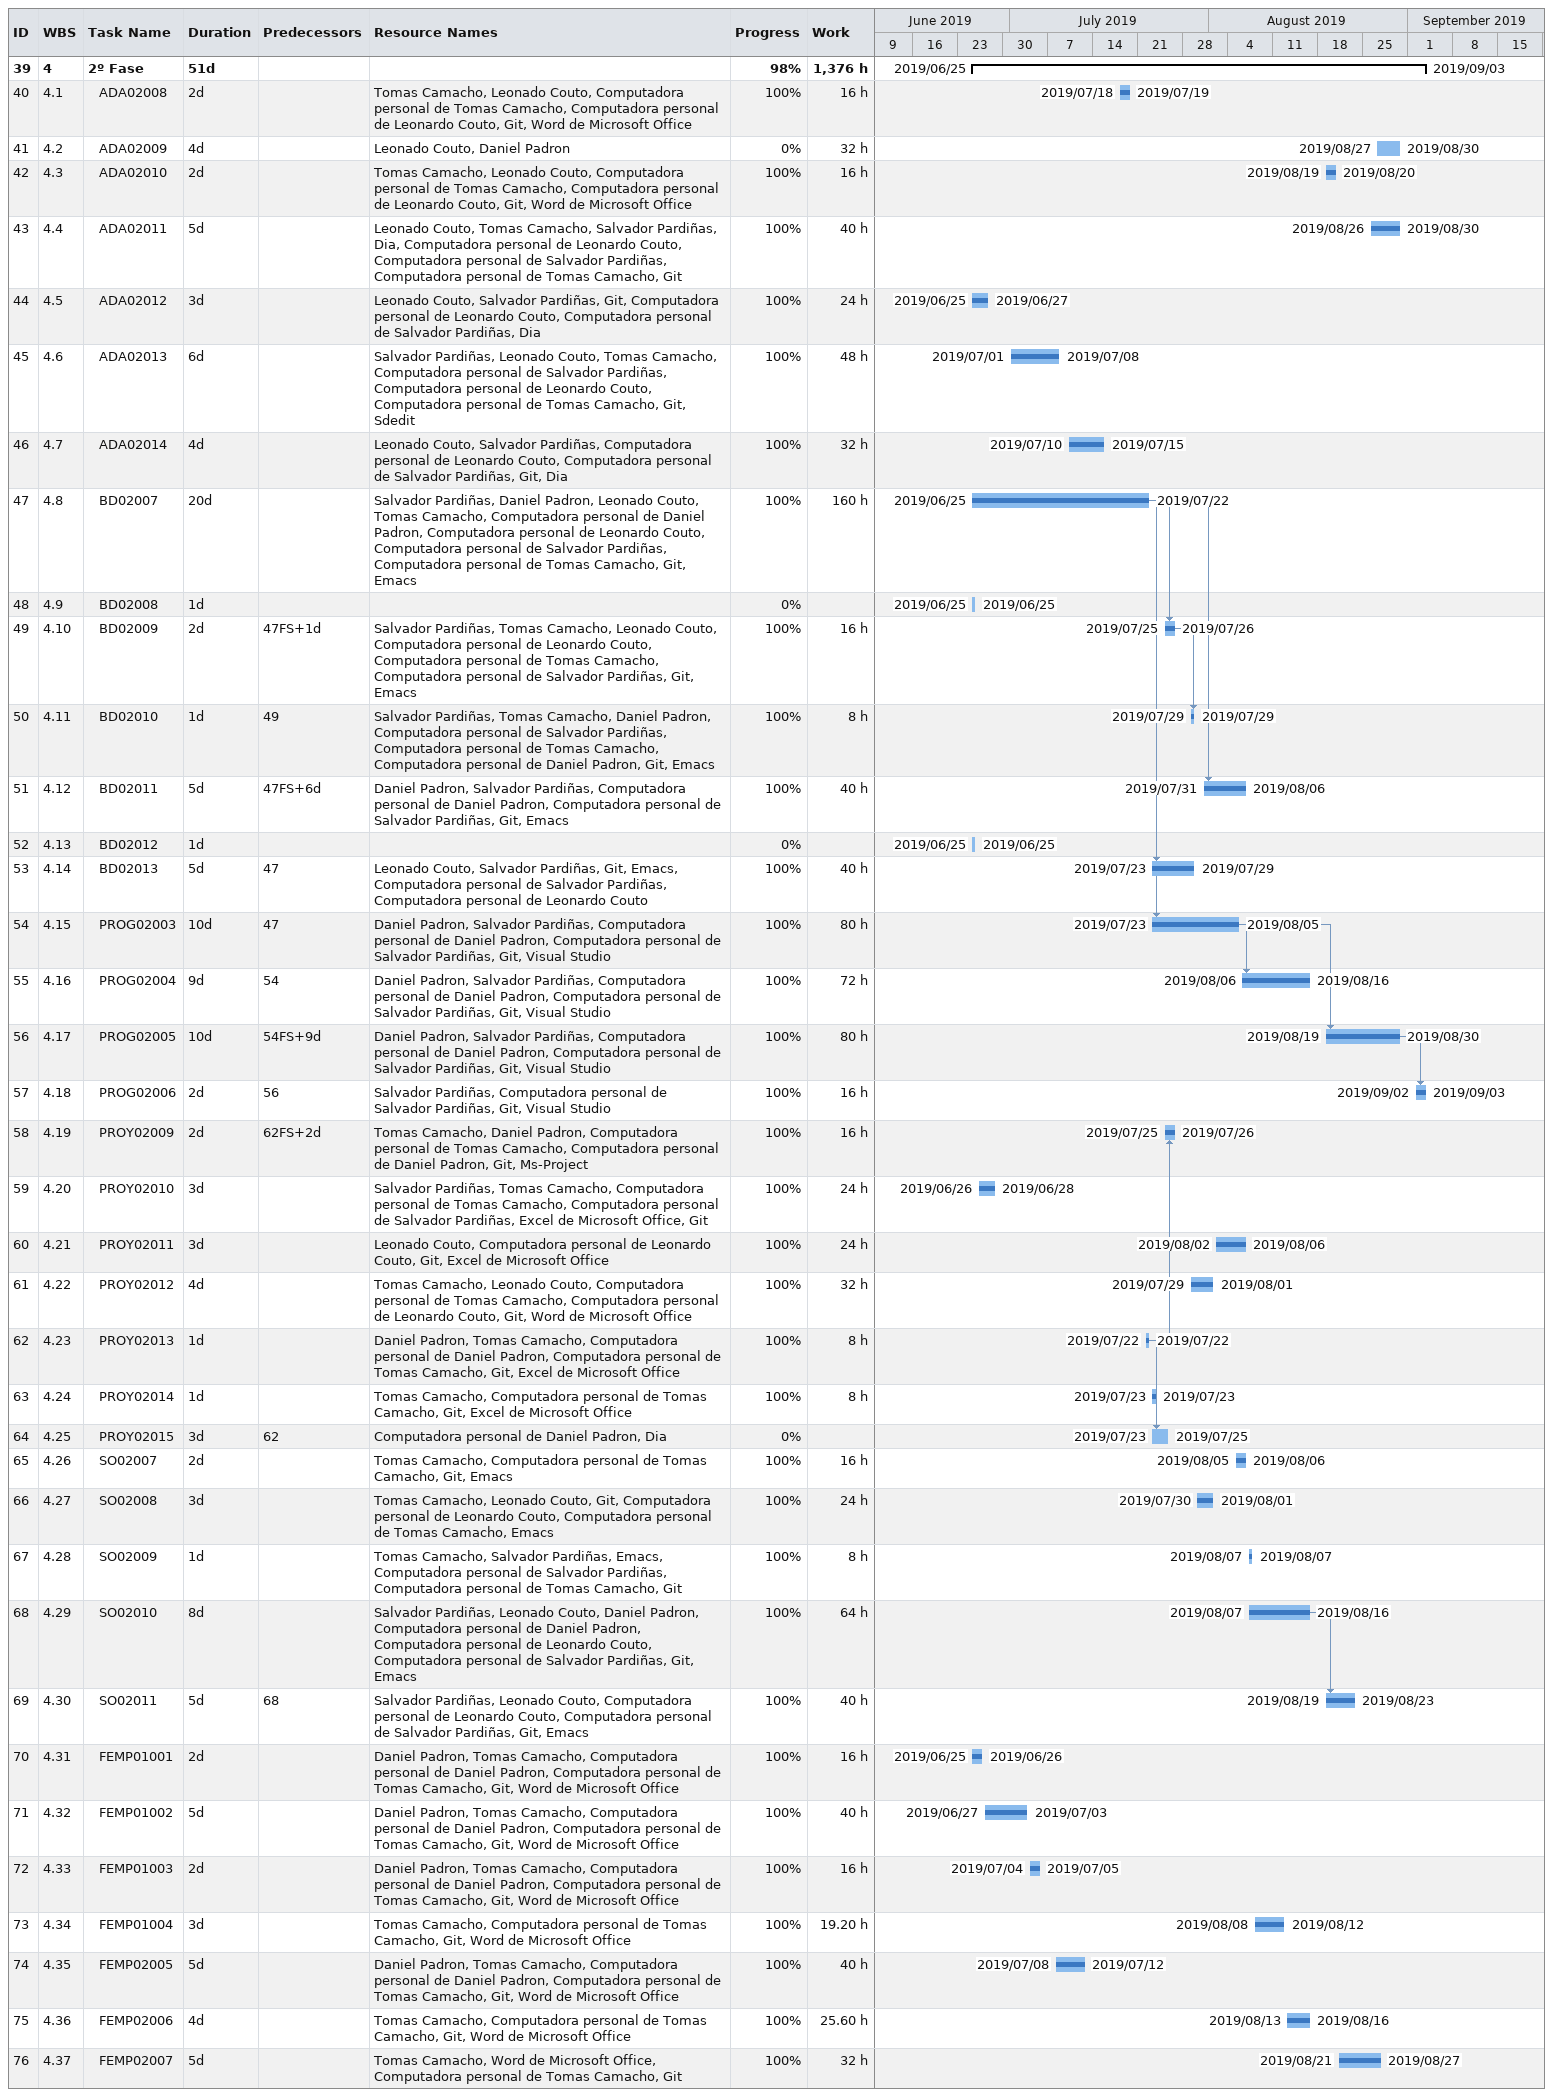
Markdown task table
| ID | WBS | Task | Duration | Start | Finish | Predecessors | Resources | % complete | Work (h) |
|---|---|---|---|---|---|---|---|---|---|
| 39 | 4 | **2º Fase** | 51d | 2019-06-25 | 2019-09-03 |  |  | 98 | 1376 |
| 40 | 4.1 | ADA02008 | 2d | 2019-07-18 | 2019-07-19 |  | Tomas Camacho, Leonado Couto, Computadora personal de Tomas Camacho, Computadora personal de Leonardo Couto, Git, Word de Microsoft Office | 100 | 16 |
| 41 | 4.2 | ADA02009 | 4d | 2019-08-27 | 2019-08-30 |  | Leonado Couto, Daniel Padron | 0 | 32 |
| 42 | 4.3 | ADA02010 | 2d | 2019-08-19 | 2019-08-20 |  | Tomas Camacho, Leonado Couto, Computadora personal de Tomas Camacho, Computadora personal de Leonardo Couto, Git, Word de Microsoft Office | 100 | 16 |
| 43 | 4.4 | ADA02011 | 5d | 2019-08-26 | 2019-08-30 |  | Leonado Couto, Tomas Camacho, Salvador Pardiñas, Dia, Computadora personal de Leonardo Couto, Computadora personal de Salvador Pardiñas, Computadora personal de Tomas Camacho, Git | 100 | 40 |
| 44 | 4.5 | ADA02012 | 3d | 2019-06-25 | 2019-06-27 |  | Leonado Couto, Salvador Pardiñas, Git, Computadora personal de Leonardo Couto, Computadora personal de Salvador Pardiñas, Dia | 100 | 24 |
| 45 | 4.6 | ADA02013 | 6d | 2019-07-01 | 2019-07-08 |  | Salvador Pardiñas, Leonado Couto, Tomas Camacho, Computadora personal de Salvador Pardiñas, Computadora personal de Leonardo Couto, Computadora personal de Tomas Camacho, Git, Sdedit | 100 | 48 |
| 46 | 4.7 | ADA02014 | 4d | 2019-07-10 | 2019-07-15 |  | Leonado Couto, Salvador Pardiñas, Computadora personal de Leonardo Couto, Computadora personal de Salvador Pardiñas, Git, Dia | 100 | 32 |
| 47 | 4.8 | BD02007 | 20d | 2019-06-25 | 2019-07-22 |  | Salvador Pardiñas, Daniel Padron, Leonado Couto, Tomas Camacho, Computadora personal de Daniel Padron, Computadora personal de Leonardo Couto, Computadora personal de Salvador Pardiñas, Computadora personal de Tomas Camacho, Git, Emacs | 100 | 160 |
| 48 | 4.9 | BD02008 | 1d | 2019-06-25 | 2019-06-25 |  |  | 0 |  |
| 49 | 4.10 | BD02009 | 2d | 2019-07-25 | 2019-07-26 | 47FS+1d | Salvador Pardiñas, Tomas Camacho, Leonado Couto, Computadora personal de Leonardo Couto, Computadora personal de Tomas Camacho, Computadora personal de Salvador Pardiñas, Git, Emacs | 100 | 16 |
| 50 | 4.11 | BD02010 | 1d | 2019-07-29 | 2019-07-29 | 49 | Salvador Pardiñas, Tomas Camacho, Daniel Padron, Computadora personal de Salvador Pardiñas, Computadora personal de Tomas Camacho, Computadora personal de Daniel Padron, Git, Emacs | 100 | 8 |
| 51 | 4.12 | BD02011 | 5d | 2019-07-31 | 2019-08-06 | 47FS+6d | Daniel Padron, Salvador Pardiñas, Computadora personal de Daniel Padron, Computadora personal de Salvador Pardiñas, Git, Emacs | 100 | 40 |
| 52 | 4.13 | BD02012 | 1d | 2019-06-25 | 2019-06-25 |  |  | 0 |  |
| 53 | 4.14 | BD02013 | 5d | 2019-07-23 | 2019-07-29 | 47 | Leonado Couto, Salvador Pardiñas, Git, Emacs, Computadora personal de Salvador Pardiñas, Computadora personal de Leonardo Couto | 100 | 40 |
| 54 | 4.15 | PROG02003 | 10d | 2019-07-23 | 2019-08-05 | 47 | Daniel Padron, Salvador Pardiñas, Computadora personal de Daniel Padron, Computadora personal de Salvador Pardiñas, Git, Visual Studio | 100 | 80 |
| 55 | 4.16 | PROG02004 | 9d | 2019-08-06 | 2019-08-16 | 54 | Daniel Padron, Salvador Pardiñas, Computadora personal de Daniel Padron, Computadora personal de Salvador Pardiñas, Git, Visual Studio | 100 | 72 |
| 56 | 4.17 | PROG02005 | 10d | 2019-08-19 | 2019-08-30 | 54FS+9d | Daniel Padron, Salvador Pardiñas, Computadora personal de Daniel Padron, Computadora personal de Salvador Pardiñas, Git, Visual Studio | 100 | 80 |
| 57 | 4.18 | PROG02006 | 2d | 2019-09-02 | 2019-09-03 | 56 | Salvador Pardiñas, Computadora personal de Salvador Pardiñas, Git, Visual Studio | 100 | 16 |
| 58 | 4.19 | PROY02009 | 2d | 2019-07-25 | 2019-07-26 | 62FS+2d | Tomas Camacho, Daniel Padron, Computadora personal de Tomas Camacho, Computadora personal de Daniel Padron, Git, Ms-Project | 100 | 16 |
| 59 | 4.20 | PROY02010 | 3d | 2019-06-26 | 2019-06-28 |  | Salvador Pardiñas, Tomas Camacho, Computadora personal de Tomas Camacho, Computadora personal de Salvador Pardiñas, Excel de Microsoft Office, Git | 100 | 24 |
| 60 | 4.21 | PROY02011 | 3d | 2019-08-02 | 2019-08-06 |  | Leonado Couto, Computadora personal de Leonardo Couto, Git, Excel de Microsoft Office | 100 | 24 |
| 61 | 4.22 | PROY02012 | 4d | 2019-07-29 | 2019-08-01 |  | Tomas Camacho, Leonado Couto, Computadora personal de Tomas Camacho, Computadora personal de Leonardo Couto, Git, Word de Microsoft Office | 100 | 32 |
| 62 | 4.23 | PROY02013 | 1d | 2019-07-22 | 2019-07-22 |  | Daniel Padron, Tomas Camacho, Computadora personal de Daniel Padron, Computadora personal de Tomas Camacho, Git, Excel de Microsoft Office | 100 | 8 |
| 63 | 4.24 | PROY02014 | 1d | 2019-07-23 | 2019-07-23 |  | Tomas Camacho, Computadora personal de Tomas Camacho, Git, Excel de Microsoft Office | 100 | 8 |
| 64 | 4.25 | PROY02015 | 3d | 2019-07-23 | 2019-07-25 | 62 | Computadora personal de Daniel Padron, Dia | 0 |  |
| 65 | 4.26 | SO02007 | 2d | 2019-08-05 | 2019-08-06 |  | Tomas Camacho, Computadora personal de Tomas Camacho, Git, Emacs | 100 | 16 |
| 66 | 4.27 | SO02008 | 3d | 2019-07-30 | 2019-08-01 |  | Tomas Camacho, Leonado Couto, Git, Computadora personal de Leonardo Couto, Computadora personal de Tomas Camacho, Emacs | 100 | 24 |
| 67 | 4.28 | SO02009 | 1d | 2019-08-07 | 2019-08-07 |  | Tomas Camacho, Salvador Pardiñas, Emacs, Computadora personal de Salvador Pardiñas, Computadora personal de Tomas Camacho, Git | 100 | 8 |
| 68 | 4.29 | SO02010 | 8d | 2019-08-07 | 2019-08-16 |  | Salvador Pardiñas, Leonado Couto, Daniel Padron, Computadora personal de Daniel Padron, Computadora personal de Leonardo Couto, Computadora personal de Salvador Pardiñas, Git, Emacs | 100 | 64 |
| 69 | 4.30 | SO02011 | 5d | 2019-08-19 | 2019-08-23 | 68 | Salvador Pardiñas, Leonado Couto, Computadora personal de Leonardo Couto, Computadora personal de Salvador Pardiñas, Git, Emacs | 100 | 40 |
| 70 | 4.31 | FEMP01001 | 2d | 2019-06-25 | 2019-06-26 |  | Daniel Padron, Tomas Camacho, Computadora personal de Daniel Padron, Computadora personal de Tomas Camacho, Git, Word de Microsoft Office | 100 | 16 |
| 71 | 4.32 | FEMP01002 | 5d | 2019-06-27 | 2019-07-03 |  | Daniel Padron, Tomas Camacho, Computadora personal de Daniel Padron, Computadora personal de Tomas Camacho, Git, Word de Microsoft Office | 100 | 40 |
| 72 | 4.33 | FEMP01003 | 2d | 2019-07-04 | 2019-07-05 |  | Daniel Padron, Tomas Camacho, Computadora personal de Daniel Padron, Computadora personal de Tomas Camacho, Git, Word de Microsoft Office | 100 | 16 |
| 73 | 4.34 | FEMP01004 | 3d | 2019-08-08 | 2019-08-12 |  | Tomas Camacho, Computadora personal de Tomas Camacho, Git, Word de Microsoft Office | 100 | 19.20 |
| 74 | 4.35 | FEMP02005 | 5d | 2019-07-08 | 2019-07-12 |  | Daniel Padron, Tomas Camacho, Computadora personal de Daniel Padron, Computadora personal de Tomas Camacho, Git, Word de Microsoft Office | 100 | 40 |
| 75 | 4.36 | FEMP02006 | 4d | 2019-08-13 | 2019-08-16 |  | Tomas Camacho, Computadora personal de Tomas Camacho, Git, Word de Microsoft Office | 100 | 25.60 |
| 76 | 4.37 | FEMP02007 | 5d | 2019-08-21 | 2019-08-27 |  | Tomas Camacho, Word de Microsoft Office, Computadora personal de Tomas Camacho, Git | 100 | 32 |
